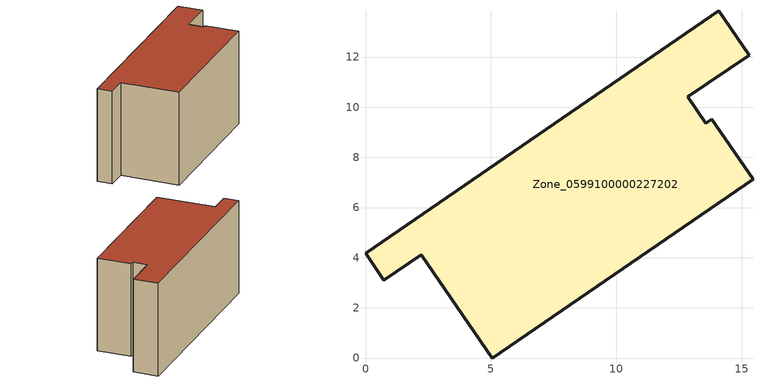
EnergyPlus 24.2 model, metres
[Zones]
Zone_0599100000227202
 floor ground (C_G): 2.22,4.12 0.73,3.1 0,4.17 14.09,13.84 15.3,12.08 12.85,10.41 13.56,9.36 13.81,9.53 15.45,7.13 5.05,0 z0.22
 wall outside (C_F): 14.09,13.84 0,4.17 0.73,3.1 2.22,4.12 5.05,0 15.45,7.13 13.81,9.53 13.56,9.36 12.85,10.41 15.3,12.08 14.09,13.84 z0.22:8.29
 roof outside (C_R): 12.85,10.41 15.3,12.08 14.09,13.84 0,4.17 0.73,3.1 2.22,4.12 5.05,0 15.45,7.13 13.81,9.53 13.56,9.36 z8.29
[BUILDING]
Pand.0599100000227202: North Axis=0; Terrain=City; Loads Convergence Tolerance Value=0.04; Temperature Convergence Tolerance Value=0.4; Solar Distribution=FullExterior; Maximum Number of Warmup Days=25; Minimum Number of Warmup Days=1
[Site:Location]
Rotterdam.The.Hague.AP_ZH_NLD Design_Conditions: Latitude=51.96; Longitude=4.45; Time Zone=1; Elevation=-4.5
[SITE:GROUNDTEMPERATURE:BUILDINGSURFACE]
18, 18, 18, 18, 18, 18, 18, 18, 18, 18, 18, 18
[MATERIAL] Thermal Absorptance=0.9; Solar Absorptance=0.7; Visible Absorptance=0.7
Name | Roughness | Thickness | Conductivity | Density | Specific Heat
G.TI.1992-2005 | MediumSmooth | 0.15 | 0.06 | 540 | 1210
F.TI.1992-2005 | Rough | 0.3 | 0.12 | 1920 | 840
R.TI.1992-2005 | MediumRough | 0.2 | 0.08 | 1500 | 1000
[CONSTRUCTION]
C_G: G.TI.1992-2005
C_F: F.TI.1992-2005
C_R: R.TI.1992-2005
[ZONE]
Zone_0599100000227202: Type=1; Multiplier=1; Ceiling Height=Autocalculate; Volume=Autocalculate; Floor Area=autocalculate; Part of Total Floor Area=Yes
[ZONEINFILTRATION:DESIGNFLOWRATE]
Infil_Zone_0599100000227202: Zone or ZoneList or Space or SpaceList=Zone_0599100000227202; Schedule=AlwaysOn; Design Flow Rate Calculation Method=Flow/Area; Flow Rate per Floor Area=0.0015; Constant Term Coefficient=1; Temperature Term Coefficient=0; Velocity Term Coefficient=0; Velocity Squared Term Coefficient=0
[HVACTEMPLATE:ZONE:IDEALLOADSAIRSYSTEM]
Zone_0599100000227202: Maximum Heating Supply Air Temperature=50; Minimum Cooling Supply Air Temperature=13; Maximum Heating Supply Air Humidity Ratio=0.0156; Minimum Cooling Supply Air Humidity Ratio=0.0077; Heating Limit=NoLimit; Cooling Limit=NoLimit; Dehumidification Control Type=ConstantSensibleHeatRatio; Cooling Sensible Heat Ratio=0.7; Dehumidification Setpoint=60; Humidification Control Type=None; Humidification Setpoint=30; Outdoor Air Method=None; Outdoor Air Flow Rate per Person=0.00944; Outdoor Air Flow Rate per Zone Floor Area=0; Outdoor Air Flow Rate per Zone=0; Demand Controlled Ventilation Type=None; Outdoor Air Economizer Type=NoEconomizer; Heat Recovery Type=None; Sensible Heat Recovery Effectiveness=0.7; Latent Heat Recovery Effectiveness=0.65
[ZONECONTROL:THERMOSTAT]
ThermostatControl_Zone_0599100000227202: Zone or ZoneList=Zone_0599100000227202; Control Type Schedule=DualSetpointControlType; Control 1=Thermostat_Zone_0599100000227202; Temperature Difference Between Cutout And Setpoint=0
[THERMOSTATSETPOINT:DUALSETPOINT]
Thermostat_Zone_0599100000227202: Heating Setpoint Temperature Schedule=HeatingSetpoint_Zone_0599100000227202; Cooling Setpoint Temperature Schedule=CoolingSetpoint_Zone_0599100000227202
[SCHEDULE:COMPACT]
HeatingSetpoint_Zone_0599100000227202: Through: 12/31, For: AllDays, Until: 24:00, 21
CoolingSetpoint_Zone_0599100000227202: Through: 12/31, For: AllDays, Until: 24:00, 24
DualSetpointControlType: Through: 12/31, For: AllDays, Until: 24:00, 4
AlwaysOn: Through: 12/31, For: AllDays, Until: 24:00, 1
